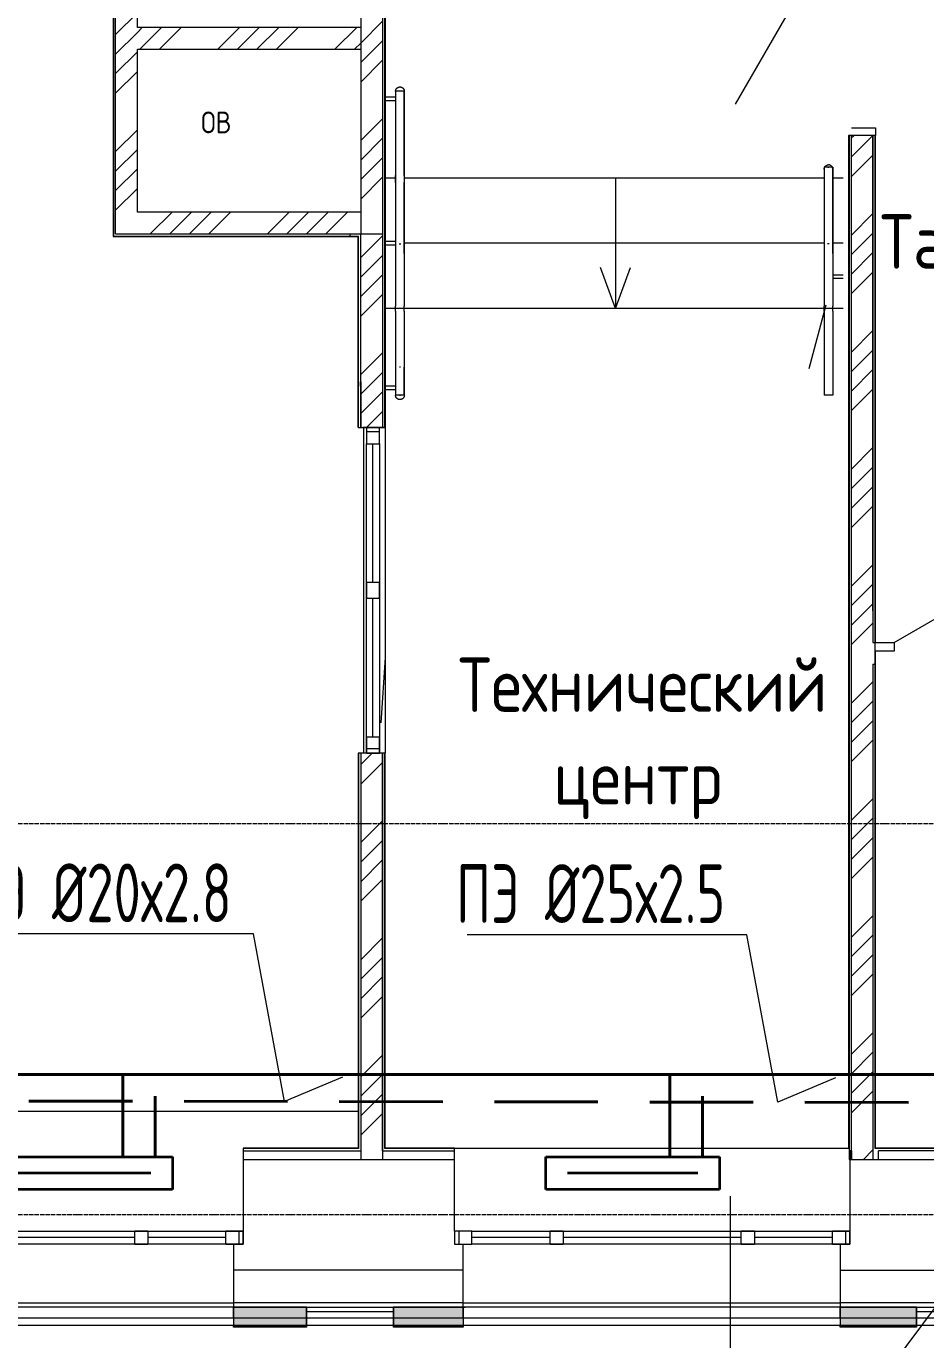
# Model space of a CAD drawing. Header units: millimetres. Extents: x -3929 to 624051, y 52832 to 514950.
# Drawn here: x 202462 to 206602, y 411788 to 417836 of the extents above; entities that cross this region are included whole.
import ezdxf
from ezdxf import colors
from ezdxf.entities.mleader import LeaderData, LeaderLine
from ezdxf.math import Vec2, Vec3

# ---------------------------------------------------------------- set-up
doc = ezdxf.new("R2010")
doc.units = ezdxf.units.MM
doc.linetypes.add('ADSK_Линия сетки', pattern=[25, 20, -2.5, 0, -2.5])
doc.linetypes.add('Hidden', pattern=[7.14375, 4.7625, -2.38125])
for name, color, linetype, lineweight in [('_ Окна', 7, 'Continuous', 9), ('Аннотация', 7, 'Continuous', 18), ('Двери', 7, 'Continuous', 9), ('Марки помещений', 7, 'Continuous', 20), ('ОВ-О-Оборудование', 32, 'Continuous', 35), ('ОВ-ТЕКСТ', 7, 'Continuous', 25), ('Ограждение', 7, 'Continuous', 9), ('Окна', 7, 'Continuous', 9), ('Оси', 253, 'Continuous', 9), ('Перекрытие', 7, 'Continuous', 18), ('Стены наружные', 7, 'Continuous', 18), ('Стены несущие', 7, 'Continuous', 30), ('Стены отделка', 7, 'Continuous', 30), ('Стены штриховка', 7, 'Continuous', 9), ('Узлы', 7, 'Continuous', 18)]:
    doc.layers.add(name, color=color, linetype=linetype, lineweight=lineweight)
doc.layers.add('стояки', color=7, linetype='Continuous')
doc.layers.add('т11.1', color=1, linetype='Continuous', true_color=0xff0000)
doc.layers.add('т21.1', color=5, linetype='Continuous', true_color=0x0000ff)
doc.styles.add('GOST Common_2', font='GOST_Common.ttf', dxfattribs={"width": 0.9, "height": 250})
doc.styles.add('GOST Common_4', font='GOST_Common.ttf', dxfattribs={"width": 0.9, "height": 200})
doc.styles.add('СТИЛЬ', font='simplex.shx', dxfattribs={"width": 0.65})

# ---------------------------------------------------------------- blocks, each defined once
blk = doc.blocks.new('4 этаж')
at = {"layer": 'Ограждение', "lineweight": 0, "transparency": 33554432}
for points in [[(394194.5, 1636), (394491, 1636), (394491, 1722.2), (394155, 1722.2), (394155, 1636)], [(394491, 1722.2), (394491, 1723.2), (394194.5, 1722.2)], [(394891, 1636), (395212.5, 1636), (395212.5, 1722.2), (394891, 1722.2), (394891, 1638.2)], [(394155, 1630.4), (394491, 1630.4), (394491, 1631.7), (394155, 1631.7)], [(396947.6, 1630.4), (397299.1, 1630.4), (397299.1, 1631.7), (396947.6, 1631.7)]]:
    blk.add_hatch(color=253, dxfattribs=at).paths.add_polyline_path(points)
h = blk.add_hatch(color=253, dxfattribs=at)
h.paths.add_polyline_path([(397299.1, 1630.4), (397299.1, 1630.4), (397279.9, 1630.4)])
h.paths.add_polyline_path([(397279.9, 1636), (397299.1, 1636), (397299.1, 1722.2), (396947.6, 1722.2), (396947.6, 1636)])
h = blk.add_hatch(color=253, dxfattribs=at)
h.paths.add_polyline_path([(394891, 1630.4), (395212.5, 1630.4), (395212.5, 1631.7), (394891, 1631.7)])
h.paths.add_polyline_path([(395212.5, 1634.3), (395212.5, 1634.7), (394891, 1634.3)])
at = {"layer": '_ Окна', "color": 253, "lineweight": 0}
for p, q in [((394826.5, 5773.2), (394766.5, 5773.2)), ((394766.5, 5773.2), (394766.5, 5697.2)), ((394826.5, 5753.2), (394766.5, 5753.2)), ((394826.5, 5697.2), (394826.5, 5773.2)), ((394766.5, 5697.2), (394826.5, 5697.2)), ((394796.5, 5061.2), (394796.5, 5697.2)), ((394766.5, 5061.2), (394826.5, 5061.2)), ((394766.5, 4985.2), (394766.5, 5061.2)), ((394826.5, 5061.2), (394826.5, 4985.2)), ((394826.5, 4985.2), (394766.5, 4985.2)), ((394796.5, 4349.2), (394796.5, 4985.2)), ((394766.5, 4349.2), (394826.5, 4349.2)), ((394766.5, 4273.2), (394766.5, 4349.2)), ((394826.5, 4349.2), (394826.5, 4273.2)), ((394826.5, 4293.2), (394766.5, 4293.2)), ((394826.5, 4273.2), (394766.5, 4273.2)), ((393700, 2013.2), (393700, 2073.2)), ((393700, 2073.2), (393760, 2073.2)), ((393760, 2073.2), (393760, 2013.2)), ((394120, 2013.2), (394120, 2073.2)), ((394120, 2073.2), (394200, 2073.2)), ((394180, 2073.2), (394180, 2013.2)), ((394200, 2073.2), (394200, 2013.2)), ((395252.5, 2073.2), (395172.5, 2073.2)), ((395172.5, 2073.2), (395172.5, 2013.2)), ((395192.5, 2073.2), (395192.5, 2013.2)), ((395252.5, 2013.2), (395252.5, 2073.2)), ((395612.5, 2013.2), (395612.5, 2073.2)), ((395612.5, 2073.2), (395672.5, 2073.2)), ((395672.5, 2073.2), (395672.5, 2013.2)), ((396492.5, 2013.2), (396492.5, 2073.2)), ((396492.5, 2073.2), (396552.5, 2073.2)), ((396552.5, 2073.2), (396552.5, 2013.2)), ((396912.5, 2013.2), (396912.5, 2073.2)), ((396912.5, 2073.2), (396992.5, 2073.2)), ((396972.5, 2073.2), (396972.5, 2013.2)), ((396992.5, 2073.2), (396992.5, 2013.2)), ((393700, 2043.2), (392880, 2043.2)), ((393760, 2013.2), (393700, 2013.2)), ((394120, 2043.2), (393760, 2043.2)), ((394200, 2013.2), (394120, 2013.2)), ((395172.5, 2013.2), (395252.5, 2013.2)), ((395612.5, 2043.2), (395252.5, 2043.2)), ((395672.5, 2013.2), (395612.5, 2013.2)), ((396492.5, 2043.2), (395672.5, 2043.2)), ((396552.5, 2013.2), (396492.5, 2013.2)), ((396912.5, 2043.2), (396552.5, 2043.2)), ((396992.5, 2013.2), (396912.5, 2013.2))]:
    blk.add_line(p, q, dxfattribs=at)
at = {"layer": 'Аннотация', "color": 253, "lineweight": 0}
for p, q in [((395913.3, 6321.2), (395844.9, 6509.2)), ((395913.3, 6321.2), (395981.7, 6509.2)), ((396805.4, 6045.1), (396883.5, 6337.4)), ((394852.7, 4714.6), (394833.7, 4412.6))]:
    blk.add_line(p, q, dxfattribs=at)
at = {"layer": 'Двери', "color": 253, "lineweight": 0}
for p, q in [((396998.5, 8188.2), (396463.5, 7261.6)), ((397195.5, 4783.2), (397936.8, 5211.2)), ((397108.5, 4783.2), (397195.5, 4783.2)), ((397108.5, 4743.2), (397108.5, 4783.2)), ((397195.5, 4783.2), (397195.5, 4743.2)), ((397195.5, 4743.2), (397108.5, 4743.2))]:
    blk.add_line(p, q, dxfattribs=at)
at = {"layer": 'Ограждение', "color": 253, "lineweight": 0}
for p, q in [((394901, 7322), (394901.1, 7322.8)), ((394901, 7321.2), (394901, 7322)), ((394901, 7321.2), (394901, 6933)), ((394941, 7321.2), (394901, 7321.2)), ((394901, 7321.2), (394901, 6933)), ((394901.1, 7322.8), (394901.2, 7323.6)), ((394901.2, 7323.6), (394901.3, 7324.4)), ((394901.3, 7324.4), (394901.4, 7325.2)), ((394901.4, 7325.2), (394901.6, 7326)), ((394901.6, 7326), (394901.8, 7326.8)), ((394901.8, 7326.8), (394902, 7327.5)), ((394902, 7327.5), (394902.3, 7328.3)), ((394902.3, 7328.3), (394902.6, 7329)), ((394902.6, 7329), (394902.9, 7329.8)), ((394902.9, 7329.8), (394903.3, 7330.5)), ((394903.3, 7330.5), (394903.7, 7331.2)), ((394903.7, 7331.2), (394904.1, 7331.9)), ((394904.1, 7331.9), (394904.5, 7332.5)), ((394904.5, 7332.5), (394905, 7333.2)), ((394905, 7333.2), (394905.5, 7333.8)), ((394905.5, 7333.8), (394906, 7334.4)), ((394906, 7334.4), (394906.5, 7335)), ((394906.5, 7335), (394907.1, 7335.6)), ((394907.1, 7335.6), (394907.7, 7336.1)), ((394907.7, 7336.1), (394908.3, 7336.7)), ((394908.3, 7336.7), (394908.9, 7337.2)), ((394908.9, 7337.2), (394909.6, 7337.6)), ((394909.6, 7337.6), (394910.2, 7338.1)), ((394910.2, 7338.1), (394910.9, 7338.5)), ((394910.9, 7338.5), (394911.6, 7338.9)), ((394911.6, 7338.9), (394912.3, 7339.2)), ((394912.3, 7339.2), (394913, 7339.6)), ((394913, 7339.6), (394913.8, 7339.9)), ((394913.8, 7339.9), (394914.5, 7340.2)), ((394914.5, 7340.2), (394915.3, 7340.4)), ((394915.3, 7340.4), (394916.1, 7340.6)), ((394916.1, 7340.6), (394916.8, 7340.8)), ((394916.8, 7340.8), (394917.6, 7340.9)), ((394917.6, 7340.9), (394918.4, 7341.1)), ((394918.4, 7341.1), (394919.2, 7341.2)), ((394923.4, 7321.2), (394918.7, 7321.2)), ((394919.2, 7341.2), (394920, 7341.2)), ((394920, 7341.2), (394920.8, 7341.2)), ((394920.8, 7341.2), (394921, 7341.2)), ((394921, 7341.2), (394921.8, 7341.2)), ((394921.8, 7341.2), (394922.6, 7341.2)), ((394922.6, 7341.2), (394923.4, 7341.1)), ((394923.4, 7341.1), (394924.2, 7341)), ((394924.2, 7341), (394925, 7340.8)), ((394925, 7340.8), (394925.8, 7340.7)), ((394925.8, 7340.7), (394926.6, 7340.5)), ((394926.6, 7340.5), (394927.3, 7340.2)), ((394927.3, 7340.2), (394928.1, 7340)), ((394928.1, 7340), (394928.8, 7339.7)), ((394928.8, 7339.7), (394929.5, 7339.3)), ((394929.5, 7339.3), (394930.3, 7339)), ((394930.3, 7339), (394931, 7338.6)), ((394931, 7338.6), (394931.7, 7338.2)), ((394931.7, 7338.2), (394932.3, 7337.7)), ((394932.3, 7337.7), (394933, 7337.3)), ((394933, 7337.3), (394933.6, 7336.8)), ((394933.6, 7336.8), (394934.2, 7336.3)), ((394934.2, 7336.3), (394934.8, 7335.7)), ((394934.8, 7335.7), (394935.4, 7335.2)), ((394935.4, 7335.2), (394935.9, 7334.6)), ((394935.9, 7334.6), (394936.4, 7334)), ((394936.4, 7334), (394936.9, 7333.4)), ((394936.9, 7333.4), (394937.4, 7332.7)), ((394937.4, 7332.7), (394937.9, 7332)), ((394937.9, 7332), (394938.3, 7331.4)), ((394938.3, 7331.4), (394938.7, 7330.7)), ((394938.7, 7330.7), (394939, 7330)), ((394939, 7330), (394939.4, 7329.2)), ((394939.4, 7329.2), (394939.7, 7328.5)), ((394939.7, 7328.5), (394939.9, 7327.7)), ((394939.9, 7327.7), (394940.2, 7327)), ((394940.2, 7327), (394940.4, 7326.2)), ((394940.4, 7326.2), (394940.6, 7325.4)), ((394940.6, 7325.4), (394940.7, 7324.6)), ((394940.7, 7324.6), (394940.9, 7323.8)), ((394940.9, 7323.8), (394940.9, 7323.1)), ((394940.9, 7323.1), (394941, 7322.3)), ((394941, 7322.3), (394941, 7321.5)), ((394941, 7321.5), (394941, 7321.2)), ((394941, 6933), (394941, 7321.2)), ((394941, 7321.2), (394941, 6933)), ((394901, 7293.8), (394853, 7293.8)), ((394853, 7278.8), (394901, 7278.8)), ((396873.5, 6971.2), (396873.5, 6574.5)), ((396913.5, 6971.2), (396873.5, 6971.2)), ((396873.5, 6971.2), (396873.5, 6331.8)), ((396873.5, 6962.3), (396873.6, 6964.1)), ((396873.6, 6964.1), (396873.8, 6965.8)), ((396873.8, 6965.8), (396874.2, 6967.5)), ((396874.2, 6967.5), (396874.7, 6969.1)), ((396874.7, 6969.1), (396875.3, 6970.6)), ((396875.3, 6970.6), (396876, 6971.9)), ((396876, 6971.9), (396876.7, 6973.1)), ((396876.7, 6973.1), (396877.5, 6974.2)), ((396877.5, 6974.2), (396878.2, 6975.2)), ((396878.2, 6975.2), (396879, 6976)), ((396879, 6976), (396879.8, 6976.8)), ((396879.8, 6976.8), (396880.5, 6977.5)), ((396880.5, 6977.5), (396881.2, 6978.1)), ((396881.2, 6978.1), (396881.9, 6978.6)), ((396881.9, 6978.6), (396882.6, 6979)), ((396882.6, 6979), (396883.2, 6979.4)), ((396883.2, 6979.4), (396883.8, 6979.8)), ((396883.8, 6979.8), (396884.4, 6980.1)), ((396884.4, 6980.1), (396885, 6980.4)), ((396885, 6980.4), (396885.6, 6980.6)), ((396885.6, 6980.6), (396886.1, 6980.9)), ((396886.1, 6980.9), (396886.6, 6981.1)), ((396886.6, 6981.1), (396887.1, 6981.2)), ((396887.1, 6981.2), (396887.6, 6981.4)), ((396887.6, 6981.4), (396888, 6981.5)), ((396888, 6981.5), (396888.4, 6981.6)), ((396888.4, 6981.6), (396888.9, 6981.7)), ((396888.9, 6981.7), (396889.3, 6981.8)), ((396889.3, 6981.8), (396889.7, 6981.9)), ((396889.7, 6981.9), (396890.1, 6982)), ((396890.1, 6982), (396890.5, 6982.1)), ((396890.5, 6982.1), (396890.9, 6982.1)), ((396890.9, 6982.1), (396891.3, 6982.2)), ((396891.3, 6982.2), (396891.6, 6982.2)), ((396891.4, 6971.2), (396893.5, 6971.2)), ((396891.6, 6982.2), (396892, 6982.2)), ((396892, 6982.2), (396892.4, 6982.3)), ((396892.4, 6982.3), (396892.7, 6982.3)), ((396892.7, 6982.3), (396893.1, 6982.3)), ((396893.1, 6982.3), (396893.4, 6982.3)), ((396893.4, 6982.3), (396893.5, 6982.3)), ((396893.6, 6982.3), (396893.5, 6982.3)), ((396893.5, 6971.2), (396895.6, 6971.2)), ((396894, 6982.3), (396893.6, 6982.3)), ((396894.3, 6982.3), (396894, 6982.3)), ((396894.7, 6982.3), (396894.3, 6982.3)), ((396895.1, 6982.2), (396894.7, 6982.3)), ((396895.4, 6982.2), (396895.1, 6982.2)), ((396895.8, 6982.2), (396895.4, 6982.2)), ((396896.2, 6982.1), (396895.8, 6982.2)), ((396896.6, 6982.1), (396896.2, 6982.1)), ((396897, 6982), (396896.6, 6982.1)), ((396897.4, 6981.9), (396897, 6982)), ((396897.8, 6981.8), (396897.4, 6981.9)), ((396898.2, 6981.7), (396897.8, 6981.8)), ((396898.6, 6981.6), (396898.2, 6981.7)), ((396899, 6981.5), (396898.6, 6981.6)), ((396899.5, 6981.4), (396899, 6981.5)), ((396900, 6981.2), (396899.5, 6981.4)), ((396900.5, 6981.1), (396900, 6981.2)), ((396901, 6980.9), (396900.5, 6981.1)), ((396901.5, 6980.6), (396901, 6980.9)), ((396902, 6980.4), (396901.5, 6980.6)), ((396902.6, 6980.1), (396902, 6980.4)), ((396903.2, 6979.8), (396902.6, 6980.1)), ((396903.8, 6979.4), (396903.2, 6979.8)), ((396904.5, 6979), (396903.8, 6979.4)), ((396905.1, 6978.6), (396904.5, 6979)), ((396905.8, 6978.1), (396905.1, 6978.6)), ((396906.6, 6977.5), (396905.8, 6978.1)), ((396907.3, 6976.8), (396906.6, 6977.5)), ((396908.1, 6976), (396907.3, 6976.8)), ((396908.8, 6975.2), (396908.1, 6976)), ((396909.6, 6974.2), (396908.8, 6975.2)), ((396910.4, 6973.1), (396909.6, 6974.2)), ((396911.1, 6971.9), (396910.4, 6973.1)), ((396911.7, 6970.6), (396911.1, 6971.9)), ((396912.3, 6969.1), (396911.7, 6970.6)), ((396912.8, 6967.5), (396912.3, 6969.1)), ((396913.2, 6965.8), (396912.8, 6967.5)), ((396913.4, 6964.1), (396913.2, 6965.8)), ((396913.5, 6962.3), (396913.4, 6964.1)), ((396913.5, 6574.5), (396913.5, 6971.2)), ((396913.5, 6971.2), (396913.5, 6331.8)), ((394901, 6931.4), (394901, 6933)), ((394901, 6933), (394901, 6910.7)), ((394901, 6928.6), (394901, 6931.4)), ((394901, 6925.8), (394901, 6928.6)), ((394901, 6923), (394901, 6925.8)), ((394901, 6920.3), (394901, 6923)), ((394901, 6917.5), (394901, 6920.3)), ((394901, 6914.8), (394901, 6917.5)), ((394901, 6912.1), (394901, 6914.8)), ((394901, 6909.5), (394901, 6912.1)), ((394901, 6910.7), (394901, 6331.8)), ((394901, 6906.8), (394901, 6909.5)), ((394901, 6904.3), (394901, 6906.8)), ((394901, 6901.7), (394901, 6904.3)), ((394901, 6901.7), (394901, 6574.5)), ((394941, 6933), (394941, 6930.2)), ((394941, 6933), (394941, 6910.7)), ((394941, 6930.2), (394941, 6927.4)), ((394941, 6927.4), (394941, 6924.7)), ((394941, 6924.7), (394941, 6921.9)), ((394941, 6921.9), (394941, 6919.1)), ((394941, 6919.1), (394941, 6916.4)), ((394941, 6916.4), (394941, 6913.7)), ((394941, 6913.7), (394941, 6911)), ((394941, 6911), (394941, 6908.4)), ((394941, 6910.7), (394941, 6331.8)), ((394941, 6908.4), (394941, 6905.8)), ((394941, 6905.8), (394941, 6903.2)), ((394941, 6903.2), (394941, 6901.7)), ((394941, 6574.5), (394941, 6901.7)), ((394901, 6628.7), (394853, 6628.7)), ((394853, 6613.7), (394901, 6613.7)), ((394917.1, 6618.4), (394921, 6619.2)), ((394921, 6619.2), (394924.9, 6618.4)), ((396893.5, 6619.2), (396889.6, 6618.4)), ((396897.4, 6618.4), (396893.5, 6619.2)), ((396961.5, 6475), (396913.5, 6475)), ((396913.5, 6460), (396961.5, 6460)), ((394901, 6309.4), (394901, 6331.8)), ((394901, 6309.4), (394901, 5921.2)), ((394941, 6309.4), (394941, 6331.8)), ((394941, 6309.4), (394941, 5921.2)), ((396873.5, 6309.4), (396873.5, 6331.8)), ((396873.5, 6309.4), (396873.5, 5921.2)), ((396913.5, 6309.4), (396913.5, 6331.8)), ((396913.5, 6309.4), (396913.5, 5921.2)), ((394901, 6051.4), (394901, 5921.2)), ((394923.4, 6051.4), (394918.7, 6051.4)), ((394941, 5921.2), (394941, 6051.4)), ((394901, 5963.7), (394853, 5963.7)), ((394853, 5948.7), (394901, 5948.7)), ((394901, 5921), (394901, 5921.2)), ((394941, 5921.2), (394901, 5921.2)), ((394901.1, 5920.2), (394901, 5921)), ((394901.1, 5919.4), (394901.1, 5920.2)), ((394901.2, 5918.6), (394901.1, 5919.4)), ((394901.3, 5917.8), (394901.2, 5918.6)), ((394901.5, 5917.1), (394901.3, 5917.8)), ((394901.7, 5916.3), (394901.5, 5917.1)), ((394901.9, 5915.5), (394901.7, 5916.3)), ((394902.1, 5914.7), (394901.9, 5915.5)), ((394902.4, 5914), (394902.1, 5914.7)), ((394902.7, 5913.3), (394902.4, 5914)), ((394903, 5912.5), (394902.7, 5913.3)), ((394903.4, 5911.8), (394903, 5912.5)), ((394903.8, 5911.1), (394903.4, 5911.8)), ((394904.2, 5910.4), (394903.8, 5911.1)), ((394904.6, 5909.8), (394904.2, 5910.4)), ((394905.1, 5909.1), (394904.6, 5909.8)), ((394905.6, 5908.5), (394905.1, 5909.1)), ((394906.1, 5907.9), (394905.6, 5908.5)), ((394906.7, 5907.3), (394906.1, 5907.9)), ((394907.2, 5906.7), (394906.7, 5907.3)), ((394907.8, 5906.2), (394907.2, 5906.7)), ((394908.5, 5905.7), (394907.8, 5906.2)), ((394909.1, 5905.2), (394908.5, 5905.7)), ((394909.7, 5904.7), (394909.1, 5905.2)), ((394910.4, 5904.3), (394909.7, 5904.7)), ((394911.1, 5903.9), (394910.4, 5904.3)), ((394911.8, 5903.5), (394911.1, 5903.9)), ((394912.5, 5903.1), (394911.8, 5903.5)), ((394913.2, 5902.8), (394912.5, 5903.1)), ((394914, 5902.5), (394913.2, 5902.8)), ((394914.7, 5902.3), (394914, 5902.5)), ((394915.5, 5902), (394914.7, 5902.3)), ((394916.3, 5901.8), (394915.5, 5902)), ((394917.1, 5901.6), (394916.3, 5901.8)), ((394917.8, 5901.5), (394917.1, 5901.6)), ((394918.6, 5901.4), (394917.8, 5901.5)), ((394919.4, 5901.3), (394918.6, 5901.4)), ((394918.7, 5921.2), (394923.4, 5921.2)), ((394920.2, 5901.3), (394919.4, 5901.3)), ((394921, 5901.2), (394920.2, 5901.3)), ((394921.2, 5901.2), (394921, 5901.2)), ((394922, 5901.3), (394921.2, 5901.2)), ((394922.8, 5901.3), (394922, 5901.3)), ((394923.6, 5901.4), (394922.8, 5901.3)), ((394924.4, 5901.5), (394923.6, 5901.4)), ((394925.2, 5901.7), (394924.4, 5901.5)), ((394926, 5901.9), (394925.2, 5901.7)), ((394926.8, 5902.1), (394926, 5901.9)), ((394927.5, 5902.3), (394926.8, 5902.1)), ((394928.3, 5902.6), (394927.5, 5902.3)), ((394929, 5902.9), (394928.3, 5902.6)), ((394929.7, 5903.2), (394929, 5902.9)), ((394930.5, 5903.6), (394929.7, 5903.2)), ((394931.2, 5904), (394930.5, 5903.6)), ((394931.8, 5904.4), (394931.2, 5904)), ((394932.5, 5904.9), (394931.8, 5904.4)), ((394933.1, 5905.3), (394932.5, 5904.9)), ((394933.8, 5905.8), (394933.1, 5905.3)), ((394934.4, 5906.3), (394933.8, 5905.8)), ((394935, 5906.9), (394934.4, 5906.3)), ((394935.5, 5907.5), (394935, 5906.9)), ((394936.1, 5908.1), (394935.5, 5907.5)), ((394936.6, 5908.7), (394936.1, 5908.1)), ((394937.1, 5909.3), (394936.6, 5908.7)), ((394937.5, 5909.9), (394937.1, 5909.3)), ((394938, 5910.6), (394937.5, 5909.9)), ((394938.4, 5911.3), (394938, 5910.6)), ((394938.8, 5912), (394938.4, 5911.3)), ((394939.1, 5912.7), (394938.8, 5912)), ((394939.4, 5913.4), (394939.1, 5912.7)), ((394939.7, 5914.2), (394939.4, 5913.4)), ((394940, 5914.9), (394939.7, 5914.2)), ((394940.2, 5915.7), (394940, 5914.9)), ((394940.5, 5916.5), (394940.2, 5915.7)), ((394940.6, 5917.3), (394940.5, 5916.5)), ((394940.8, 5918.1), (394940.6, 5917.3)), ((394940.9, 5918.8), (394940.8, 5918.1)), ((394941, 5919.6), (394940.9, 5918.8)), ((394941, 5921.2), (394941, 5920.4)), ((394941, 5920.4), (394941, 5919.6)), ((396913.5, 5921.2), (396873.5, 5921.2)), ((394155, 1722.2), (394155, 1723.2)), ((394155, 1722.2), (394155, 1673.2)), ((394155, 1673.2), (394155, 1722.2)), ((394491, 1722.2), (394155, 1722.2)), ((394491, 1722.2), (394155, 1722.2)), ((394491, 1703.2), (394491, 1722.2)), ((394491, 1703.2), (394491, 1630.4)), ((394491, 1631.8), (394491, 1703.2)), ((394891, 1722.2), (394891, 1703.2)), ((395212.5, 1722.2), (394891, 1722.2)), ((395212.5, 1722.2), (394891, 1722.2)), ((394891, 1703.2), (394891, 1631.8)), ((394891, 1630.4), (394891, 1703.2)), ((395212.5, 1723.2), (395212.5, 1722.2)), ((395212.5, 1722.2), (395212.5, 1673.2)), ((395212.5, 1673.2), (395212.5, 1722.2)), ((396947.6, 1722.2), (396947.6, 1723.2)), ((396947.6, 1722.2), (396947.6, 1673.2)), ((396947.6, 1673.2), (396947.6, 1722.2)), ((397299.1, 1722.2), (396947.6, 1722.2)), ((397299.1, 1722.2), (396947.6, 1722.2)), ((397299.1, 1703.2), (397299.1, 1722.2)), ((397299.1, 1703.2), (397299.1, 1630.4)), ((397299.1, 1631.8), (397299.1, 1703.2)), ((394155, 1638.2), (394155, 1631.8)), ((394155, 1630.4), (394155, 1638.2)), ((394155, 1631.8), (394155, 1636)), ((394155, 1636), (394155, 1634.7)), ((394491, 1636), (394155, 1636)), ((394155, 1634.7), (394155, 1631.8)), ((394155, 1631.8), (394155, 1634.7)), ((394155, 1634.7), (394155, 1631.8)), ((394491, 1634.7), (394155, 1634.7)), ((394155, 1634), (394155, 1634.3)), ((394491, 1634.3), (394155, 1634.3)), ((394155, 1632), (394155, 1634)), ((394155, 1634), (394155, 1632)), ((394491, 1634), (394155, 1634)), ((394491, 1634.7), (394491, 1636)), ((394491, 1636), (394491, 1631.8)), ((394491, 1631.8), (394491, 1634.7)), ((394491, 1634.7), (394491, 1631.8)), ((394491, 1631.8), (394491, 1634.7)), ((394491, 1634.3), (394491, 1634)), ((394491, 1632), (394491, 1634)), ((394491, 1634), (394491, 1632)), ((394891, 1631.8), (394891, 1636)), ((394891, 1636), (394891, 1634.7)), ((395212.5, 1636), (394891, 1636)), ((394891, 1634.7), (394891, 1631.8)), ((394891, 1631.8), (394891, 1634.7)), ((394891, 1634.7), (394891, 1631.8)), ((395212.5, 1634.7), (394891, 1634.7)), ((394891, 1634), (394891, 1634.3)), ((395212.5, 1634.3), (394891, 1634.3)), ((394891, 1632), (394891, 1634)), ((394891, 1634), (394891, 1632)), ((395212.5, 1634), (394891, 1634)), ((395212.5, 1638.2), (395212.5, 1630.4)), ((395212.5, 1631.8), (395212.5, 1638.2)), ((395212.5, 1634.7), (395212.5, 1636)), ((395212.5, 1636), (395212.5, 1631.8)), ((395212.5, 1631.8), (395212.5, 1634.7)), ((395212.5, 1634.7), (395212.5, 1631.8)), ((395212.5, 1631.8), (395212.5, 1634.7)), ((395212.5, 1634.3), (395212.5, 1634)), ((395212.5, 1632), (395212.5, 1634)), ((395212.5, 1634), (395212.5, 1632)), ((396947.6, 1638.2), (396947.6, 1631.8)), ((396947.6, 1630.4), (396947.6, 1638.2)), ((396947.6, 1631.8), (396947.6, 1636)), ((396947.6, 1636), (396947.6, 1634.7)), ((397299.1, 1636), (396947.6, 1636)), ((396947.6, 1634.7), (396947.6, 1631.8)), ((396947.6, 1631.8), (396947.6, 1634.7)), ((396947.6, 1634.7), (396947.6, 1631.8)), ((397299.1, 1634.7), (396947.6, 1634.7)), ((396947.6, 1634), (396947.6, 1634.3)), ((397299.1, 1634.3), (396947.6, 1634.3)), ((396947.6, 1632), (396947.6, 1634)), ((396947.6, 1634), (396947.6, 1632)), ((397299.1, 1634), (396947.6, 1634)), ((397299.1, 1634.7), (397299.1, 1636)), ((397299.1, 1636), (397299.1, 1631.8)), ((397299.1, 1631.8), (397299.1, 1634.7)), ((397299.1, 1634.7), (397299.1, 1631.8)), ((397299.1, 1631.8), (397299.1, 1634.7)), ((397299.1, 1634.3), (397299.1, 1634)), ((397299.1, 1632), (397299.1, 1634)), ((397299.1, 1634), (397299.1, 1632)), ((394155, 1631.7), (394155, 1632)), ((394491, 1632), (394155, 1632)), ((394155, 1630.4), (394155, 1631.8)), ((394155, 1631.8), (394155, 1630.4)), ((394491, 1631.8), (394155, 1631.8)), ((394491, 1631.7), (394155, 1631.7)), ((394155, 1631.4), (394155, 1630.4)), ((394491, 1631.4), (394155, 1631.4)), ((394491, 1630.4), (394155, 1630.4)), ((394491, 1630.4), (394155, 1630.4)), ((394491, 1632), (394491, 1631.7)), ((394491, 1630.4), (394491, 1631.8)), ((394491, 1631.8), (394491, 1630.4)), ((394491, 1630.4), (394491, 1631.4)), ((394891, 1631.7), (394891, 1632)), ((395212.5, 1632), (394891, 1632)), ((394891, 1630.4), (394891, 1631.8)), ((394891, 1631.8), (394891, 1630.4)), ((395212.5, 1631.8), (394891, 1631.8)), ((395212.5, 1631.7), (394891, 1631.7)), ((394891, 1631.4), (394891, 1630.4)), ((395212.5, 1631.4), (394891, 1631.4)), ((395212.5, 1630.4), (394891, 1630.4)), ((395212.5, 1630.4), (394891, 1630.4)), ((395212.5, 1632), (395212.5, 1631.7)), ((395212.5, 1630.4), (395212.5, 1631.8)), ((395212.5, 1631.8), (395212.5, 1630.4)), ((395212.5, 1630.4), (395212.5, 1631.4)), ((396947.6, 1631.7), (396947.6, 1632)), ((397299.1, 1632), (396947.6, 1632)), ((396947.6, 1630.4), (396947.6, 1631.8)), ((396947.6, 1631.8), (396947.6, 1630.4)), ((397299.1, 1631.8), (396947.6, 1631.8)), ((397299.1, 1631.7), (396947.6, 1631.7)), ((396947.6, 1631.4), (396947.6, 1630.4)), ((397299.1, 1631.4), (396947.6, 1631.4)), ((397299.1, 1630.4), (396947.6, 1630.4)), ((397299.1, 1630.4), (396947.6, 1630.4)), ((397299.1, 1632), (397299.1, 1631.7)), ((397299.1, 1630.4), (397299.1, 1631.8)), ((397299.1, 1631.8), (397299.1, 1630.4)), ((397299.1, 1630.4), (397299.1, 1631.4))]:
    blk.add_line(p, q, dxfattribs=at)
at = {"layer": 'Окна', "color": 253, "lineweight": 0}
for p, q in [((394766.5, 5773.2), (394766.5, 5697.2)), ((394826.5, 5773.2), (394766.5, 5773.2)), ((394826.5, 5697.2), (394826.5, 5773.2)), ((394766.5, 5061.2), (394766.5, 5697.2)), ((394826.5, 5697.2), (394826.5, 5061.2)), ((394766.5, 5061.2), (394766.5, 4985.2)), ((394826.5, 4985.2), (394826.5, 5061.2)), ((394766.5, 4349.2), (394766.5, 4985.2)), ((394826.5, 4985.2), (394826.5, 4349.2)), ((394766.5, 4349.2), (394766.5, 4273.2)), ((394826.5, 4273.2), (394826.5, 4349.2)), ((394766.5, 4273.2), (394826.5, 4273.2)), ((392880, 2073.2), (393700, 2073.2)), ((393760, 2073.2), (393700, 2073.2)), ((393760, 2073.2), (394120, 2073.2)), ((394200, 2073.2), (394120, 2073.2)), ((394200, 2013.2), (394200, 2073.2)), ((395252.5, 2073.2), (395172.5, 2073.2)), ((395172.5, 2073.2), (395172.5, 2013.2)), ((395252.5, 2073.2), (395612.5, 2073.2)), ((395672.5, 2073.2), (395612.5, 2073.2)), ((395672.5, 2073.2), (396492.5, 2073.2)), ((396552.5, 2073.2), (396492.5, 2073.2)), ((396552.5, 2073.2), (396912.5, 2073.2)), ((396992.5, 2073.2), (396912.5, 2073.2)), ((396992.5, 2013.2), (396992.5, 2073.2)), ((393700, 2013.2), (392880, 2013.2)), ((393700, 2013.2), (393760, 2013.2)), ((394120, 2013.2), (393760, 2013.2)), ((394120, 2013.2), (394200, 2013.2)), ((395172.5, 2013.2), (395252.5, 2013.2)), ((395612.5, 2013.2), (395252.5, 2013.2)), ((395612.5, 2013.2), (395672.5, 2013.2)), ((396492.5, 2013.2), (395672.5, 2013.2)), ((396492.5, 2013.2), (396552.5, 2013.2)), ((396912.5, 2013.2), (396552.5, 2013.2)), ((396912.5, 2013.2), (396992.5, 2013.2))]:
    blk.add_line(p, q, dxfattribs=at)
at = {"layer": 'Оси', "color": 253, "linetype": 'ADSK_Линия сетки', "lineweight": 0}
for p, q in [((351673.8, 3950), (417903.5, 3950)), ((351673.8, 2150), (417793.4, 2150))]:
    blk.add_line(p, q, dxfattribs=at)
at = {"layer": 'Перекрытие', "color": 253, "lineweight": 0}
for p, q in [((396999.8, 7153.2), (397110.5, 7153.2)), ((397110.5, 7153.2), (397110.5, 7118.2)), ((394901, 6921.2), (394853, 6921.2)), ((396873.5, 6921.2), (394941, 6921.2)), ((396961.6, 6921.2), (396913.5, 6921.2)), ((396873.5, 6621.2), (394941, 6621.2)), ((396961.7, 6621.2), (396913.5, 6621.2)), ((396961.5, 6321.2), (394853, 6321.2)), ((394729, 2623.2), (377867.8, 2623.2))]:
    blk.add_line(p, q, dxfattribs=at)
at = {"layer": 'Стены наружные', "color": 253, "lineweight": 0}
for p, q in [((394754.5, 4273.2), (394754.5, 5773.2)), ((394853, 5773.2), (394853, 4273.2)), ((395172.5, 2455.2), (396988.5, 2455.2)), ((392420, 1743.2), (394155, 1743.2)), ((394155, 1723.2), (392420, 1723.2)), ((395212.5, 1743.2), (396947.5, 1743.2)), ((396947.5, 1723.2), (395212.5, 1723.2)), ((395212.5, 1723.2), (395221.7, 1723.2)), ((369656.8, 1673.2), (400857.7, 1673.2)), ((397495.1, 1638.2), (391691, 1638.2)), ((394155, 1673.2), (394155, 1638.2)), ((395212.5, 1673.2), (395212.5, 1638.2)), ((396947.6, 1673.2), (396947.6, 1638.2))]:
    blk.add_line(p, q, dxfattribs=at)
at = {"layer": 'Стены несущие', "color": 253, "lineweight": 0}
for p, q in [((393612.4, 6664.3), (393612.4, 8733.2)), ((393712.4, 7614.3), (393712.4, 8633.2)), ((394741, 8233.2), (394741, 6663.2)), ((394841, 8233.2), (394841, 6663.2)), ((394741, 7614.3), (393712.4, 7614.3)), ((393712.4, 7514.3), (394741, 7514.3)), ((393712.4, 6764.3), (393712.4, 7514.3)), ((394741, 6764.3), (393712.4, 6764.3)), ((393612.4, 6664.3), (394741, 6664.3)), ((394841, 6663.2), (394741, 6663.2)), ((394200, 2403.2), (395172.5, 2403.2)), ((394200, 2403.2), (394200, 2073.2)), ((395172.5, 2073.2), (395172.5, 2403.2)), ((396992.5, 2403.2), (397997.7, 2403.2)), ((396992.5, 2403.2), (396992.5, 2073.2)), ((394155, 2013.2), (394155, 1893.2)), ((395212.5, 1893.2), (395212.5, 2013.2)), ((396947.5, 2013.2), (396947.5, 1893.2)), ((395212.5, 1893.2), (394155, 1893.2)), ((396947.5, 1893.2), (398037.7, 1893.2))]:
    blk.add_line(p, q, dxfattribs=at)
at = {"layer": 'Стены отделка', "color": 253, "lineweight": 0}
for p, q in [((393600.4, 8733.2), (393600.4, 6654.3)), ((394853, 8221.2), (394853, 5773.2)), ((397110.5, 7118.2), (396986.5, 7118.2)), ((397110.5, 7118.2), (396986.5, 7118.2)), ((396986.5, 7118.2), (396986.5, 2455.2)), ((396998.5, 7118.2), (396998.5, 4928.2)), ((397098.5, 4928.2), (397098.5, 7118.2)), ((397110.5, 4783.2), (397110.5, 7118.2)), ((393612.4, 6664.3), (393612.4, 6664.3)), ((394691, 6663.2), (394691, 6664.3)), ((394741, 6663.2), (394691, 6663.2)), ((394691, 6663.2), (394691, 6654.3)), ((394741, 5773.2), (394741, 6663.2)), ((394841, 6663.2), (394841, 5773.2)), ((393602.4, 6652.3), (394729, 6652.3)), ((394729, 5773.2), (394729, 6652.3)), ((394731, 5983.2), (394731, 5963.2)), ((394729, 5773.2), (394853, 5773.2)), ((394853, 5773.2), (394751, 5773.2)), ((394766.5, 5773.2), (394754.5, 5773.2)), ((397108.5, 4808.2), (397108.5, 4858.2)), ((397108.5, 4608.2), (397108.5, 4768.2)), ((397110.5, 2455.2), (397110.5, 4743.2)), ((394853, 4273.2), (394729, 4273.2)), ((394729, 4273.2), (394729, 2455.2)), ((394741, 4273.2), (394741, 2443.2)), ((394841, 2443.2), (394841, 4273.2)), ((394853, 2455.2), (394853, 4273.2)), ((394200, 2455.2), (394200, 2403.2)), ((394729, 2455.2), (394200, 2455.2)), ((394200, 2443.2), (394211.7, 2443.2)), ((395172.5, 2455.2), (394853, 2455.2)), ((395172.5, 2403.2), (395172.5, 2455.2)), ((397001.7, 2443.2), (396992.5, 2443.2)), ((396992.5, 2443.2), (396992.5, 2403.2)), ((397001.7, 2403.2), (397001.7, 2443.2)), ((397997.7, 2455.2), (397110.5, 2455.2)), ((396988.5, 2403.2), (397123.5, 2403.2)), ((394155, 1893.2), (394155, 1723.2)), ((395212.5, 1723.2), (395212.5, 1893.2)), ((396947.5, 1893.2), (396947.5, 1723.2)), ((395212.5, 1743.2), (394155, 1743.2)), ((394155, 1723.2), (395212.5, 1723.2)), ((394491, 1723.2), (394155, 1723.2)), ((394155, 1723.2), (394155, 1722.2)), ((394155, 1722.2), (394491, 1722.2)), ((394491, 1723.2), (394491, 1703.2)), ((394491, 1703.2), (394891, 1703.2)), ((395212.5, 1723.2), (394891, 1723.2)), ((394891, 1703.2), (394891, 1722.2)), ((394891, 1722.2), (395212.5, 1722.2)), ((395212.5, 1722.2), (395212.5, 1723.2)), ((398037.7, 1743.2), (396947.5, 1743.2)), ((396947.5, 1723.2), (398037.7, 1723.2)), ((397299.1, 1723.2), (397299.1, 1703.2)), ((397299.1, 1703.2), (397699.1, 1703.2))]:
    blk.add_line(p, q, dxfattribs=at)
at = {"layer": 'Стены штриховка', "color": 253, "lineweight": 0}
for p, q in [((393602.4, 8733.2), (393602.4, 6652.3)), ((394851, 5773.2), (394851, 8223.2)), ((396988.5, 7118.2), (396988.5, 2403.2)), ((396998.5, 7118.2), (396998.5, 2403.2)), ((396998.5, 7118.2), (396998.5, 4953.2)), ((396998.5, 7118.2), (396998.5, 4928.2)), ((397098.5, 7118.2), (397098.5, 4783.2)), ((397098.5, 7118.2), (397098.5, 4953.2)), ((397098.5, 7118.2), (397098.5, 4928.2)), ((397108.5, 4783.2), (397108.5, 7118.2)), ((393600.4, 6654.3), (394731, 6654.3)), ((393600.4, 6654.3), (393600.4, 6652.3)), ((394731, 5773.2), (394731, 6654.3)), ((393600.4, 6652.3), (393602.4, 6652.3)), ((394741, 5983.2), (394741, 5773.2)), ((394841, 5983.2), (394841, 5773.2)), ((397098.5, 4783.2), (397108.5, 4783.2)), ((397108.5, 2453.2), (397108.5, 4738.2)), ((397098.5, 4683.2), (397098.5, 2403.2)), ((397098.5, 4683.2), (397108.5, 4683.2)), ((394731, 4273.2), (394731, 2453.2)), ((394741, 4273.2), (394741, 2403.2)), ((394841, 4273.2), (394841, 2403.2)), ((394851, 2453.2), (394851, 4273.2)), ((394731, 2453.2), (394200, 2453.2)), ((394211.7, 2443.2), (394741, 2443.2)), ((394841, 2443.2), (395172.5, 2443.2)), ((395172.5, 2453.2), (394851, 2453.2)), ((397997.7, 2453.2), (397108.5, 2453.2)), ((397123.5, 2403.2), (397123.5, 2443.2)), ((397997.7, 2443.2), (397123.5, 2443.2))]:
    blk.add_line(p, q, dxfattribs=at)
at = {"layer": 'Стены штриховка', "color": 253, "linetype": 'Continuous', "lineweight": 0}
for p, q in [((393612.4, 7582.2), (393712.4, 7682.2)), ((394741, 7543.4), (394841, 7643.4)), ((393612.4, 7492.4), (393712.4, 7592.4)), ((393712.4, 7592.4), (393734.3, 7614.3)), ((393724.1, 7514.3), (393824.1, 7614.3)), ((393813.9, 7514.3), (393913.9, 7614.3)), ((394083.3, 7514.3), (394183.3, 7614.3)), ((394173.1, 7514.3), (394273.1, 7614.3)), ((394262.9, 7514.3), (394362.9, 7614.3)), ((394352.7, 7514.3), (394452.7, 7614.3)), ((394622.1, 7514.3), (394722.1, 7614.3)), ((393612.4, 7402.6), (393712.4, 7502.6)), ((394711.9, 7514.3), (394741, 7543.4)), ((394741, 7453.6), (394841, 7553.6)), ((394741, 7363.8), (394841, 7463.8)), ((393612.4, 7312.8), (393712.4, 7412.8)), ((393612.4, 7043.4), (393712.4, 7143.4)), ((394741, 7094.4), (394841, 7194.4)), ((394741, 7004.6), (394841, 7104.6)), ((396998.5, 7106.8), (397010, 7118.2)), ((396998.5, 7017), (397098.5, 7117)), ((393612.4, 6953.6), (393712.4, 7053.6)), ((396998.5, 6927.2), (397098.5, 7027.2)), ((393612.4, 6863.8), (393712.4, 6963.8)), ((394741, 6914.8), (394841, 7014.8)), ((394741, 6825), (394841, 6925)), ((393612.4, 6774), (393712.4, 6874)), ((393772.1, 6664.3), (393872.1, 6764.3)), ((393861.9, 6664.3), (393961.9, 6764.3)), ((393951.7, 6664.3), (394051.7, 6764.3)), ((394041.5, 6664.3), (394141.5, 6764.3)), ((394310.9, 6664.3), (394410.9, 6764.3)), ((394400.7, 6664.3), (394500.7, 6764.3)), ((394490.5, 6664.3), (394590.5, 6764.3)), ((394580.3, 6664.3), (394680.3, 6764.3)), ((396998.5, 6657.8), (397098.5, 6757.8)), ((394741, 6555.5), (394841, 6655.5)), ((396998.5, 6568), (397098.5, 6668)), ((394741, 6465.7), (394841, 6565.7)), ((396998.5, 6478.2), (397098.5, 6578.2)), ((394741, 6375.9), (394841, 6475.9)), ((396998.5, 6388.4), (397098.5, 6488.4)), ((394741, 6286.1), (394841, 6386.1)), ((396998.5, 6119), (397098.5, 6219)), ((394741, 6016.7), (394841, 6116.7)), ((396998.5, 6029.2), (397098.5, 6129.2)), ((394741, 5926.9), (394841, 6026.9)), ((396998.5, 5939.4), (397098.5, 6039.4)), ((394741, 5837.1), (394841, 5937.1)), ((396998.5, 5849.6), (397098.5, 5949.6)), ((394766.9, 5773.2), (394841, 5847.3)), ((396998.5, 5580.2), (397098.5, 5680.2)), ((396998.5, 5490.4), (397098.5, 5590.4)), ((396998.5, 5400.5), (397098.5, 5500.5)), ((396998.5, 5310.7), (397098.5, 5410.7)), ((396998.5, 5041.3), (397098.5, 5141.3)), ((396998.5, 4951.5), (397098.5, 5051.5)), ((396998.5, 4861.7), (397098.5, 4961.7)), ((396998.5, 4771.9), (397098.5, 4871.9)), ((396998.5, 4502.5), (397098.5, 4602.5)), ((396998.5, 4412.7), (397098.5, 4512.7)), ((396998.5, 4322.9), (397098.5, 4422.9)), ((396998.5, 4233.1), (397098.5, 4333.1)), ((394741, 4220.7), (394793.6, 4273.2)), ((394741, 4130.9), (394841, 4230.9)), ((396998.5, 3963.7), (397098.5, 4063.7)), ((394741, 3861.5), (394841, 3961.5)), ((396998.5, 3873.9), (397098.5, 3973.9)), ((394741, 3771.7), (394841, 3871.7)), ((396998.5, 3784.1), (397098.5, 3884.1)), ((394741, 3681.9), (394841, 3781.9)), ((396998.5, 3694.3), (397098.5, 3794.3)), ((394741, 3592.1), (394841, 3692.1)), ((396998.5, 3424.9), (397098.5, 3524.9)), ((394741, 3322.7), (394841, 3422.7)), ((396998.5, 3335.1), (397098.5, 3435.1)), ((394741, 3232.9), (394841, 3332.9)), ((396998.5, 3245.3), (397098.5, 3345.3)), ((394741, 3143), (394841, 3243)), ((396998.5, 3155.5), (397098.5, 3255.5)), ((394741, 3053.2), (394841, 3153.2)), ((396998.5, 2886.1), (397098.5, 2986.1)), ((394741, 2783.8), (394841, 2883.8)), ((396998.5, 2796.3), (397098.5, 2896.3)), ((394741, 2694), (394841, 2794)), ((396998.5, 2706.5), (397098.5, 2806.5)), ((394741, 2604.2), (394841, 2704.2)), ((396998.5, 2616.7), (397098.5, 2716.7)), ((394741, 2514.4), (394841, 2614.4)), ((397054.5, 2403.2), (397098.5, 2447.3))]:
    blk.add_line(p, q, dxfattribs=at)
at = {"layer": 'Узлы', "color": 253, "lineweight": 0}
blk.add_line((395913.3, 6921.2), (395913.3, 6321.2), dxfattribs=at)
at = {"layer": 'Аннотация', "color": 253, "lineweight": 0, "style": 'GOST Common_4', "width": 0.9}
blk.add_text('ОВ', height=100, dxfattribs=at).set_placement((394005.9, 7127.7))
at = {"layer": 'Марки помещений', "color": 253, "lineweight": 0, "style": 'GOST Common_2', "width": 0.9}
for s, p in [('Тамбур', (397130.9, 6504.6)), ('Технический', (395189.2, 4463.7)), ('центр', (395627.9, 4037.5))]:
    blk.add_text(s, height=250, dxfattribs=at).set_placement(p)
blk = doc.blocks.new('*U2934')
at = {"layer": 'ОВ-О-Оборудование', "color": 32, "ltscale": 0.1, "true_color": 0xcd6928}
for p, q in [((550, 75), (-550, 75)), ((-550, 75), (-550, -75)), ((550, -75), (550, 75)), ((-450, 0), (450, 0)), ((-550, -75), (550, -75))]:
    blk.add_line(p, q, dxfattribs=at)
blk = doc.blocks.new('*U2950')
at = {"layer": 'ОВ-О-Оборудование', "color": 32, "ltscale": 0.1, "true_color": 0xcd6928}
for p, q in [((400, 75), (-400, 75)), ((-400, 75), (-400, -75)), ((400, -75), (400, 75)), ((-300, 0), (300, 0)), ((-400, -75), (400, -75))]:
    blk.add_line(p, q, dxfattribs=at)

msp = doc.modelspace()

# ---------------------------------------------------------------- linework, layer by layer
at = {"layer": 'стояки', "color": 7, "lineweight": 15}
msp.add_lwpolyline([(205702.895, 412450.005), (205702.895, 406044.376)], dxfattribs=at)
at = {"layer": 'т11.1', "color": 233, "lineweight": 40}
for p, q in [((188751.234, 413009.662), (207860.194, 413009.662)), ((202906.152, 412630.005), (202906.152, 413009.662)), ((205424.499, 412630.005), (205424.499, 413009.662))]:
    msp.add_line(p, q, dxfattribs=at)
at = {"layer": 'т21.1', "color": 165, "linetype": 'Hidden', "lineweight": 40, "ltscale": 100, "true_color": 0x5e67af}
for p, q in [((188901.234, 412909.662), (207710.194, 412878.789)), ((203056.152, 412630.005), (203056.152, 412909.662)), ((205574.499, 412630.005), (205574.499, 412909.662))]:
    msp.add_line(p, q, dxfattribs=at)

# ---------------------------------------------------------------- block references
at = {"layer": 'ОВ-О-Оборудование', "ltscale": 10, "xscale": -1}
for name, p in [('*U2934', (202584.878, 412555.005)), ('*U2950', (205253.226, 412555.005))]:
    msp.add_blockref(name, p, dxfattribs=at)
at = {"layer": 'стояки', "color": 5, "lineweight": 40}
msp.add_blockref('4 этаж', (-190738.98, 410215.433), dxfattribs=at)

# ---------------------------------------------------------------- leaders
at = {"layer": 'ОВ-ТЕКСТ', "color": 7}
ml = msp.add_multileader_mtext('Standard', dxfattribs=at)
ml.set_content('\\A1;ПЭ %%C20х2.8', color=7, style='СТИЛЬ')
ml.set_leader_properties(color=7, lineweight=18)
ml.build(insert=Vec2(0, 0))
ml.multileader.update_dxf_attribs({"text_left_attachment_type": 6, "text_right_attachment_type": 6, "dogleg_length": 0.36, "arrow_head_size": 0.126})
ctx = ml.context
ctx.base_point, ctx.char_height, ctx.arrow_head_size, ctx.landing_gap_size, ctx.plane_origin = Vec3(202070.816, 413656.865), 270, 0.126, 0.063, Vec3(203988.435, 412869.055)
ctx.left_attachment, ctx.right_attachment, ctx.text_align_type = 6, 6, 1
notes = []
notes.append((ctx, [(1, (1, 1, 0), (203508.622, 413656.865), (-1, 0), 0.252, [(1, [(203917.266, 412997.837), (203650.916, 412885.452)], 0, [])])]))
ctx.mtext.insert, ctx.mtext.width, ctx.mtext.alignment, ctx.mtext.flow_direction = Vec3(202789.593, 413980.865), 1912.62067, 2, 5
ml = msp.add_multileader_mtext('Standard', dxfattribs=at)
ml.set_content('\\A1;ПЭ %%C25х2.5', color=7, style='СТИЛЬ')
ml.set_leader_properties(color=7, lineweight=18)
ml.build(insert=Vec2(0, 0))
ml.multileader.update_dxf_attribs({"text_left_attachment_type": 6, "text_right_attachment_type": 6, "dogleg_length": 0.36, "arrow_head_size": 0.126})
ctx = ml.context
ctx.base_point, ctx.char_height, ctx.arrow_head_size, ctx.landing_gap_size, ctx.plane_origin = Vec3(204341.006, 413653.139), 270, 0.126, 0.063, Vec3(206258.625, 412865.329)
ctx.left_attachment, ctx.right_attachment, ctx.text_align_type = 6, 6, 1
notes.append((ctx, [(1, (1, 1, 0), (205778.813, 413653.139), (-1, 0), 0.252, [(1, [(206187.457, 412994.11), (205921.107, 412881.725)], 0, [])])]))
ctx.mtext.insert, ctx.mtext.width, ctx.mtext.alignment, ctx.mtext.flow_direction = Vec3(205059.784, 413977.139), 1912.62067, 2, 5
ml = msp.add_multileader_mtext('Standard', dxfattribs=at)
ml.set_content('\\A1;ПЭ %%C16х2.2', color=7, style='СТИЛЬ')
ml.set_leader_properties(color=7, lineweight=18)
ml.build(insert=Vec2(0, 0))
ml.multileader.update_dxf_attribs({"text_left_attachment_type": 6, "text_right_attachment_type": 6, "dogleg_length": 0.36, "arrow_head_size": 0.126})
ctx = ml.context
ctx.base_point, ctx.char_height, ctx.arrow_head_size, ctx.landing_gap_size, ctx.plane_origin = Vec3(204025.679, 410312.893), 270, 0.126, 0.063, Vec3(207686.471, 412862.985)
ctx.left_attachment, ctx.right_attachment, ctx.text_align_type = 6, 6, 1
notes.append((ctx, [(1, (1, 1, 0), (205430.057, 410312.893), (-1, 0), 0.252, [(1, [(207615.303, 412991.767), (207348.953, 412879.382)], 0, [])])]))
ctx.mtext.insert, ctx.mtext.width, ctx.mtext.alignment, ctx.mtext.flow_direction = Vec3(204727.742, 410636.893), 1912.62067, 2, 5
for ctx, leaders in notes:
    for number, flags, end, landing, length, lines in leaders:
        leader = LeaderData()
        leader.index, (leader.has_last_leader_line, leader.has_dogleg_vector, leader.attachment_direction) = number, flags
        leader.last_leader_point, leader.dogleg_vector, leader.dogleg_length = Vec3(end), Vec3(landing), length
        for number, points, colour, breaks in lines:
            line = LeaderLine()
            line.index, line.vertices, line.color, line.breaks = number, Vec3.list(points), colors.encode_raw_color(colour), breaks
            leader.lines.append(line)
        ctx.leaders.append(leader)

doc.saveas('drawing.dxf')
